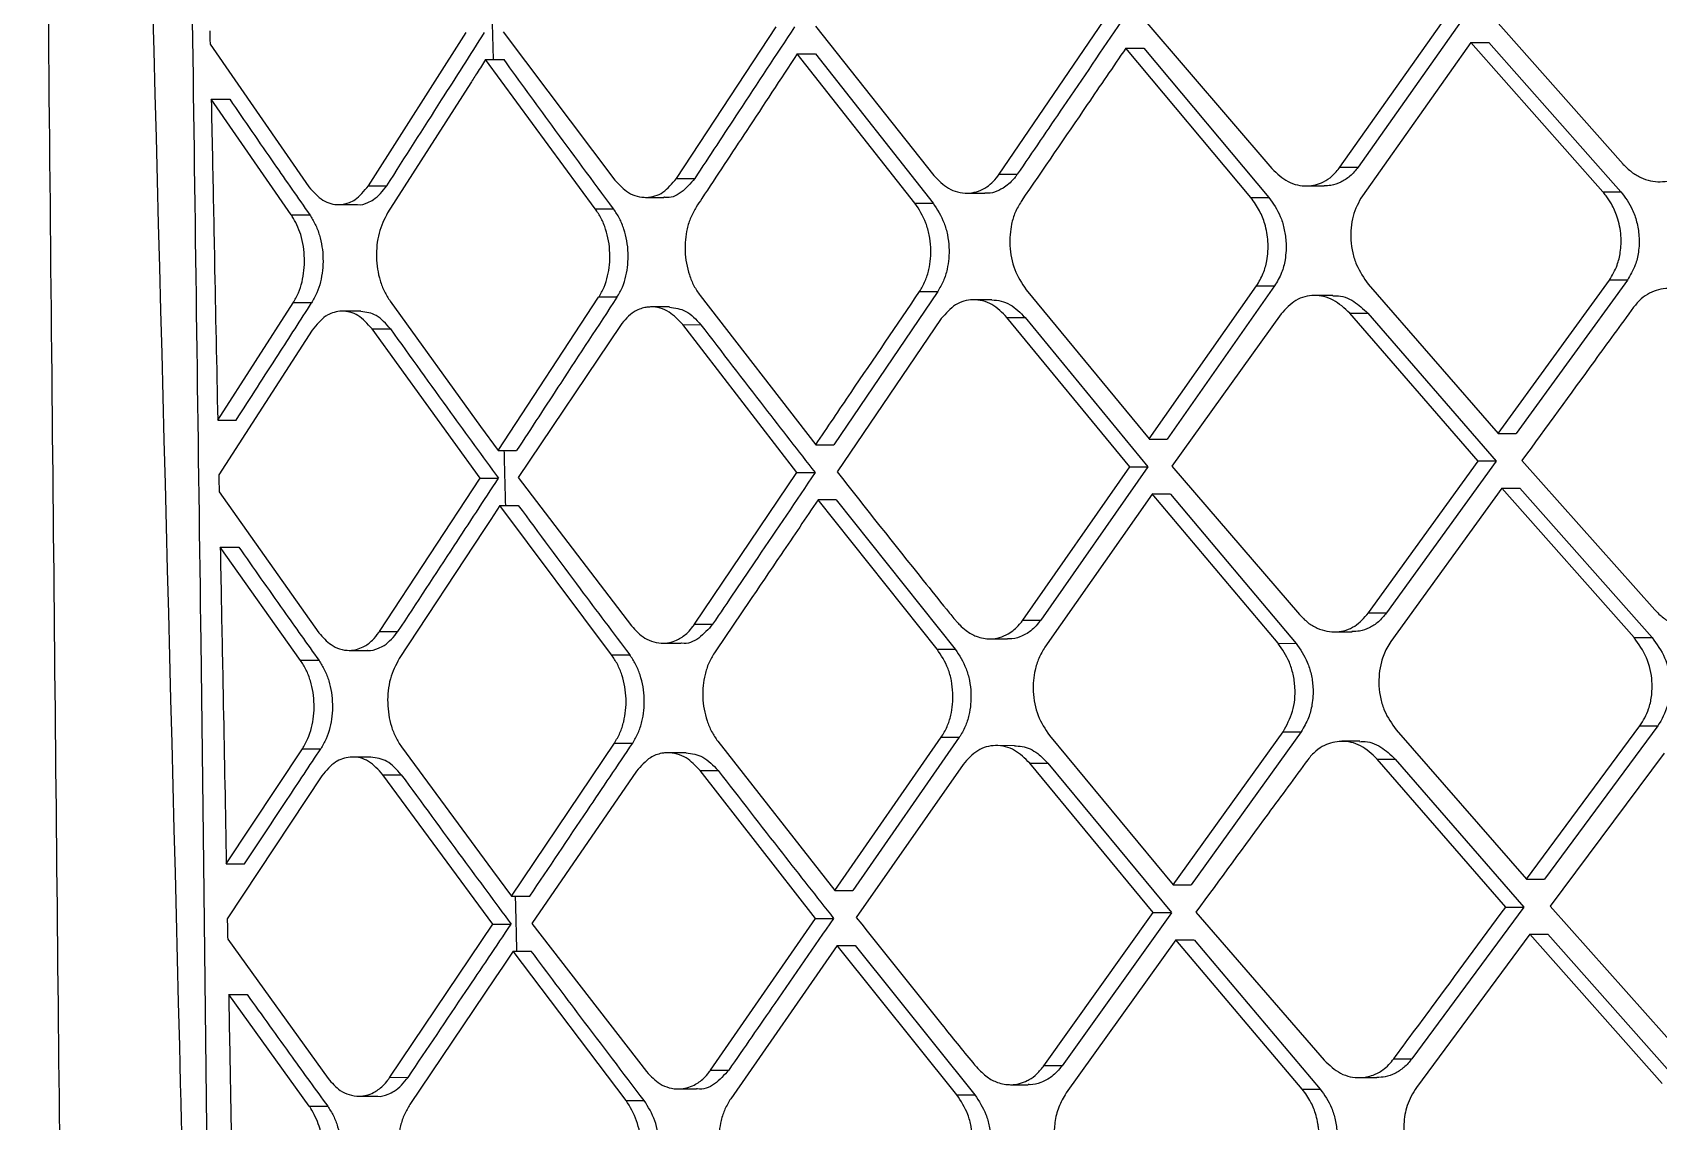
# Model space of a CAD drawing. Extents: x 939 to 1039, y 781 to 934.
# Drawn here: x 1025.597 to 1026.9, y 825.038 to 825.91 of the extents above; entities that cross this region are included whole.
import ezdxf

# ---------------------------------------------------------------- set-up
doc = ezdxf.new("R2010")
doc.units = 0
doc.header["$MEASUREMENT"] = 0
doc.layers.add('1', color=4, linetype='Continuous')

# ---------------------------------------------------------------- blocks, each defined once
blk = doc.blocks.new('Envoy')
at = {"layer": '1', "color": 3, "linetype": 'Continuous', "lineweight": 25}
for p, q in [((87.718, 26.6221), (87.8016, 26.7448)), ((87.8348, 26.7453), (87.9365, 26.6266)), ((87.9911, 26.6278), (88.0769, 26.7493)), ((88.0913, 26.7493), (88.0056, 26.6278)), ((88.1117, 26.7499), (88.2179, 26.6303)), ((87.2127, 26.6129), (87.291, 26.7356)), ((87.3208, 26.7362), (87.4101, 26.6174)), ((87.4596, 26.6187), (87.5395, 26.7402)), ((87.571, 26.7408), (87.6657, 26.6212)), ((87.0859, 26.7263), (87.1651, 26.612)), ((87.6506, 26.5989), (87.5563, 26.7185)), ((87.5563, 26.7185), (87.5709, 26.7185)), ((87.5709, 26.7185), (87.6651, 26.5989)), ((87.9198, 26.6034), (87.8195, 26.723)), ((87.8195, 26.723), (87.834, 26.723)), ((87.834, 26.723), (87.9342, 26.6034)), ((88.0959, 26.7276), (88.009, 26.6049)), ((88.2017, 26.608), (88.0959, 26.7276)), ((88.0959, 26.7276), (88.1103, 26.7276)), ((88.1104, 26.7276), (88.2161, 26.608)), ((87.3945, 26.5943), (87.3066, 26.7139)), ((87.3066, 26.7139), (87.3214, 26.7139)), ((87.2947, 26.6952), (87.2281, 26.5912)), ((87.1509, 26.5897), (87.0868, 26.6821)), ((87.0868, 26.6821), (87.1017, 26.6821)), ((87.9911, 26.6278), (88.0056, 26.6278)), ((87.2127, 26.6129), (87.2275, 26.6129)), ((87.4596, 26.6187), (87.4742, 26.6187)), ((87.718, 26.6221), (87.7326, 26.6221)), ((87.964, 26.6127), (87.9784, 26.6127)), ((87.4347, 26.6036), (87.4494, 26.6036)), ((87.6921, 26.607), (87.7066, 26.607)), ((87.9198, 26.6034), (87.9342, 26.6034)), ((88.2017, 26.608), (88.2161, 26.608)), ((87.1509, 26.5897), (87.1657, 26.5897)), ((87.1888, 26.5978), (87.2036, 26.5978)), ((87.3945, 26.5943), (87.4092, 26.5943)), ((87.6506, 26.5989), (87.6651, 26.5989)), ((88.0137, 26.5342), (88.1178, 26.4146)), ((88.1178, 26.4146), (88.2069, 26.5373)), ((88.2213, 26.5373), (88.1323, 26.4146)), ((88.2213, 26.5373), (88.2069, 26.5373)), ((87.3168, 26.4009), (87.3972, 26.5236)), ((87.4118, 26.5236), (87.3972, 26.5236)), ((87.4784, 26.5251), (87.5711, 26.4055)), ((87.6688, 26.5282), (87.5857, 26.4055)), ((87.6543, 26.5282), (87.6688, 26.5282)), ((87.7122, 26.5215), (87.6977, 26.5216)), ((87.7396, 26.5296), (87.8382, 26.4101)), ((87.8382, 26.4101), (87.9243, 26.5327)), ((87.9387, 26.5327), (87.8527, 26.41)), ((87.9243, 26.5327), (87.9387, 26.5327)), ((87.9854, 26.5249), (87.9708, 26.525)), ((87.092, 26.4253), (87.1524, 26.519)), ((87.1672, 26.519), (87.1524, 26.519)), ((87.2066, 26.5124), (87.1918, 26.5124)), ((87.2301, 26.5205), (87.3026, 26.4202)), ((87.4539, 26.5158), (87.4393, 26.5158)), ((87.9439, 26.5102), (87.8564, 26.3883)), ((88.1017, 26.3923), (87.9989, 26.5108)), ((87.9989, 26.5108), (88.0133, 26.5108)), ((88.0133, 26.5108), (88.1161, 26.3923)), ((87.1677, 26.4973), (87.0929, 26.3815)), ((87.3022, 26.3786), (87.2157, 26.4982)), ((87.2157, 26.4982), (87.2304, 26.4982)), ((87.4146, 26.5011), (87.3328, 26.3792)), ((87.556, 26.3832), (87.4645, 26.5017)), ((87.4645, 26.5017), (87.4791, 26.5016)), ((87.6717, 26.5065), (87.5882, 26.3838)), ((87.8226, 26.3878), (87.7243, 26.5074)), ((87.7243, 26.5074), (87.7388, 26.5073)), ((87.7388, 26.5073), (87.8371, 26.3878)), ((87.092, 26.4253), (87.1068, 26.4253)), ((87.3026, 26.4202), (87.3168, 26.4009)), ((87.5711, 26.4055), (87.5857, 26.4055)), ((87.8382, 26.41), (87.8527, 26.41)), ((88.1178, 26.4146), (88.1323, 26.4146)), ((87.3168, 26.4009), (87.3315, 26.4009)), ((88.0139, 26.2708), (88.1017, 26.3923)), ((88.1161, 26.3923), (88.0284, 26.2708)), ((88.1161, 26.3923), (88.1017, 26.3923)), ((88.1369, 26.3929), (88.2432, 26.2733)), ((87.2217, 26.2559), (87.3022, 26.3786)), ((87.3022, 26.3786), (87.3169, 26.3786)), ((87.3328, 26.3792), (87.4234, 26.2605)), ((87.4739, 26.2617), (87.556, 26.3832)), ((87.556, 26.3832), (87.5706, 26.3832)), ((87.737, 26.2651), (87.8226, 26.3878)), ((87.8371, 26.3877), (87.7514, 26.2651)), ((87.8226, 26.3878), (87.8371, 26.3877)), ((87.8564, 26.3883), (87.9586, 26.2696)), ((87.0931, 26.3678), (87.1731, 26.255)), ((87.8407, 26.366), (87.7547, 26.2434)), ((87.9415, 26.2465), (87.8407, 26.3661)), ((87.8552, 26.366), (87.9559, 26.2464)), ((88.1208, 26.3706), (88.0318, 26.2479)), ((88.2267, 26.251), (88.1208, 26.3706)), ((88.1208, 26.3706), (88.1352, 26.3706)), ((88.1352, 26.3706), (88.2412, 26.251)), ((87.4075, 26.2373), (87.3181, 26.3569)), ((87.3181, 26.3569), (87.3328, 26.3569)), ((87.6683, 26.2419), (87.5731, 26.3615)), ((87.5876, 26.3615), (87.5731, 26.3615)), ((87.5876, 26.3615), (87.6828, 26.2419)), ((87.3049, 26.3368), (87.2374, 26.2342)), ((87.1584, 26.2327), (87.094, 26.3236)), ((87.094, 26.3236), (87.1088, 26.3236)), ((87.4739, 26.2617), (87.4885, 26.2617)), ((87.737, 26.2651), (87.7514, 26.2651)), ((88.0139, 26.2708), (88.0284, 26.2708)), ((87.0809, 26.07), (87.0787, 26.2479)), ((87.2217, 26.2559), (87.2364, 26.2559)), ((87.7105, 26.25), (87.7248, 26.25)), ((87.9865, 26.2557), (88.0008, 26.2557)), ((88.2267, 26.251), (88.2412, 26.251)), ((87.1972, 26.2408), (87.2119, 26.2408)), ((87.4075, 26.2373), (87.4221, 26.2373)), ((87.4485, 26.2466), (87.4631, 26.2466)), ((87.6683, 26.2419), (87.6828, 26.2419)), ((87.9415, 26.2465), (87.9559, 26.2464)), ((87.1732, 26.2327), (87.1584, 26.2327)), ((87.5864, 26.0485), (87.6716, 26.1712)), ((87.6861, 26.1712), (87.6009, 26.0485)), ((87.6716, 26.1712), (87.6861, 26.1712)), ((87.7583, 26.1727), (87.8575, 26.0531)), ((87.8575, 26.0531), (87.9455, 26.1757)), ((87.9599, 26.1757), (87.8719, 26.053)), ((87.9455, 26.1757), (87.9599, 26.1757)), ((88.0361, 26.1772), (88.1404, 26.0576)), ((88.1404, 26.0576), (88.2314, 26.1803)), ((88.2458, 26.1803), (88.1549, 26.0576)), ((88.2314, 26.1803), (88.2458, 26.1803)), ((87.0989, 26.0698), (87.1598, 26.162)), ((87.1598, 26.162), (87.1746, 26.162)), ((87.2392, 26.1635), (87.3121, 26.0645)), ((87.3274, 26.0439), (87.4099, 26.1666)), ((87.4099, 26.1666), (87.4245, 26.1666)), ((87.4673, 26.1588), (87.4527, 26.1589)), ((87.4926, 26.1681), (87.5864, 26.0485)), ((87.7303, 26.1645), (87.7157, 26.1646)), ((88.0071, 26.168), (87.9926, 26.168)), ((88.2508, 26.1586), (88.1596, 26.0359)), ((87.2148, 26.1554), (87.2001, 26.1554)), ((87.4275, 26.1441), (87.3436, 26.0222)), ((87.5709, 26.0262), (87.4784, 26.1447)), ((87.4784, 26.1447), (87.4929, 26.1446)), ((87.6891, 26.1495), (87.6036, 26.0268)), ((87.8415, 26.0308), (87.7426, 26.1504)), ((87.7426, 26.1504), (87.7571, 26.1504)), ((87.7571, 26.1504), (87.856, 26.0308)), ((88.1239, 26.0353), (88.0209, 26.1538)), ((88.0209, 26.1538), (88.0353, 26.1538)), ((88.0353, 26.1538), (88.1384, 26.0353)), ((87.1755, 26.1403), (87.0997, 26.0259)), ((87.3124, 26.0217), (87.2244, 26.1412)), ((87.2244, 26.1412), (87.2391, 26.1412)), ((87.1123, 23.1612), (87.0809, 26.07)), ((87.0989, 26.0698), (87.1136, 26.0698)), ((87.3121, 26.0645), (87.3274, 26.0439)), ((87.8575, 26.0531), (87.8719, 26.053)), ((88.1404, 26.0576), (88.1549, 26.0576)), ((87.3274, 26.0439), (87.342, 26.0439)), ((87.5864, 26.0485), (87.6009, 26.0485)), ((87.4869, 25.9047), (87.5709, 26.0262)), ((87.5709, 26.0262), (87.5854, 26.0262)), ((87.7539, 25.9081), (87.8415, 26.0308)), ((87.856, 26.0307), (87.7684, 25.9081)), ((87.8415, 26.0308), (87.856, 26.0308)), ((87.8757, 26.0313), (87.9783, 25.9126)), ((88.1384, 26.0353), (88.0487, 25.9138)), ((88.1239, 26.0353), (88.1384, 26.0353)), ((88.1596, 26.0359), (88.266, 25.9163)), ((87.23, 25.899), (87.3124, 26.0217)), ((87.3124, 26.0217), (87.3271, 26.0216)), ((87.3436, 26.0222), (87.4355, 25.9035)), ((88.1431, 26.0136), (88.0523, 25.8909)), ((88.2491, 25.894), (88.1431, 26.0136)), ((88.1431, 26.0136), (88.1575, 26.0136)), ((88.1575, 26.0136), (88.2635, 25.894)), ((87.1, 26.0095), (87.1804, 25.8981)), ((87.5882, 26.0045), (87.503, 25.8818)), ((87.6842, 25.8849), (87.5882, 26.0045)), ((87.5882, 26.0045), (87.6026, 26.0045)), ((87.6027, 26.0045), (87.6986, 25.8849)), ((87.8597, 26.0091), (87.7718, 25.8864)), ((87.9609, 25.8895), (87.8597, 26.0091)), ((87.8597, 26.0091), (87.8741, 26.009)), ((87.8742, 26.009), (87.9753, 25.8894)), ((87.4192, 25.8804), (87.3286, 25.9999)), ((87.3286, 25.9999), (87.3432, 25.9999)), ((87.3142, 25.9785), (87.246, 25.8772)), ((87.1654, 25.8758), (87.1008, 25.9653)), ((87.1008, 25.9653), (87.1155, 25.9653)), ((88.0343, 25.9138), (88.0487, 25.9138)), ((87.23, 25.899), (87.2446, 25.8989)), ((87.4869, 25.9047), (87.5014, 25.9047)), ((87.7684, 25.9081), (87.7539, 25.9081)), ((88.0064, 25.8987), (88.0207, 25.8987)), ((87.205, 25.8839), (87.2196, 25.8838)), ((87.461, 25.8896), (87.4755, 25.8896)), ((87.6842, 25.8849), (87.6986, 25.8849)), ((87.727, 25.893), (87.7413, 25.893)), ((87.9609, 25.8895), (87.9753, 25.8894)), ((87.1654, 25.8758), (87.1801, 25.8758)), ((87.4192, 25.8804), (87.4337, 25.8803))]:
    blk.add_line(p, q, dxfattribs=at)
at = {"layer": '1', "color": 3, "linetype": 'Continuous', "lineweight": 25, "flags": 128}
for points in [[(87.3181, 26.3569), (87.3107, 26.3456), (87.3049, 26.3368)], [(87.3286, 25.9999), (87.3206, 25.988), (87.3142, 25.9785)]]:
    blk.add_lwpolyline(points, dxfattribs=at)
at = {"layer": '1', "color": 3, "linetype": 'Continuous', "lineweight": 25}
for points, knots in [([(86.9436, 28.1555), (86.9452, 27.9648), (86.9484, 27.577), (86.9537, 27.0067), (86.959, 26.4593), (86.9641, 25.9554), (86.9689, 25.4952), (86.9729, 25.104), (86.9762, 24.7763), (86.9789, 24.5064), (86.9813, 24.2635), (86.9835, 24.0462), (86.9854, 23.8403), (86.9876, 23.6048), (86.9903, 23.3174), (86.9935, 22.9689), (86.9969, 22.5766), (87.0006, 22.1406), (87.0046, 21.6609), (87.0087, 21.1486), (87.013, 20.6054), (87.0177, 20.0328), (87.0229, 19.4212), (87.0285, 18.7914), (87.0328, 18.3654), (87.0349, 18.1563)], [0, 0, 0, 0, 0.057225, 0.11634, 0.171084, 0.22147, 0.267493, 0.309153, 0.338829, 0.365815, 0.390113, 0.411723, 0.431001, 0.451886, 0.48237, 0.517227, 0.556456, 0.600057, 0.648032, 0.700384, 0.753758, 0.811032, 0.872194, 0.937259, 1, 1, 1, 1]), ([(87.1102, 23.1603), (87.1028, 23.7596), (87.0913, 24.6811), (87.0521, 26.3413), (87.0227, 27.402), (87.0023, 28.1408)], [0, 0, 0, 0, 0.360925, 0.55487, 1, 1, 1, 1]), ([(87.0787, 26.2479), (87.0744, 26.5595), (87.068, 27.0272), (87.0608, 27.5758), (87.0553, 27.8494), (87.0552, 28.0098), (87.0719, 28.0815), (87.0803, 28.1172)], [0, 0, 0, 0, 0.498044, 0.747571, 0.874859, 0.937491, 1, 1, 1, 1]), ([(87.3129, 26.7139), (87.3127, 26.7225), (87.3123, 26.7371), (87.3118, 26.7518), (87.3117, 26.7579)], [0, 0, 0, 0, 0.5859768, 1, 1, 1, 1]), ([(87.8161, 26.7447), (87.8005, 26.7218), (87.7726, 26.6809), (87.7448, 26.64), (87.7326, 26.6221)], [0, 0, 0, 0, 0.559998, 1, 1, 1, 1]), ([(87.0856, 26.7369), (87.0857, 26.735), (87.0858, 26.7314), (87.0858, 26.7279), (87.0859, 26.7263)], [0, 0, 0, 0, 0.56005, 1, 1, 1, 1]), ([(87.2275, 26.6129), (87.2421, 26.6358), (87.2683, 26.6767), (87.2943, 26.7176), (87.3058, 26.7356)], [0, 0, 0, 0, 0.559999, 1, 1, 1, 1]), ([(87.5541, 26.7402), (87.5392, 26.7175), (87.5125, 26.677), (87.4859, 26.6365), (87.4742, 26.6187)], [0, 0, 0, 0, 0.560002, 1, 1, 1, 1]), ([(87.5563, 26.7185), (87.5428, 26.698), (87.5173, 26.6594), (87.4903, 26.6185), (87.4768, 26.5981), (87.4753, 26.5958)], [0, 0, 0, 0, 0.500002, 0.944318, 1, 1, 1, 1]), ([(87.8195, 26.723), (87.8092, 26.708), (87.7813, 26.6671), (87.7533, 26.6262), (87.7357, 26.6004)], [0, 0, 0, 0, 0.367993, 1, 1, 1, 1]), ([(87.3066, 26.7139), (87.3044, 26.7104), (87.3004, 26.7042), (87.2964, 26.6979), (87.2947, 26.6952)], [0, 0, 0, 0, 0.560016, 1, 1, 1, 1]), ([(87.4092, 26.5943), (87.3926, 26.6166), (87.363, 26.6566), (87.3341, 26.6964), (87.3214, 26.7139)], [0, 0, 0, 0, 0.559998, 1, 1, 1, 1]), ([(87.0868, 26.6821), (87.0871, 26.6674), (87.088, 26.6246), (87.0897, 26.539), (87.0911, 26.4681), (87.092, 26.4253)], [0, 0, 0, 0, 0.1720727, 0.4999991, 1, 1, 1, 1]), ([(87.1017, 26.6821), (87.1135, 26.6649), (87.1347, 26.6341), (87.1562, 26.6033), (87.1657, 26.5897)], [0, 0, 0, 0, 0.559997, 1, 1, 1, 1]), ([(87.9365, 26.6266), (87.9406, 26.6226), (87.947, 26.6167), (87.957, 26.6132), (87.9668, 26.6122), (87.9764, 26.6147), (87.9852, 26.6205), (87.9891, 26.6253), (87.9911, 26.6278)], [0, 0, 0, 0, 0.24442, 0.371005, 0.500201, 0.723203, 0.854972, 1, 1, 1, 1]), ([(88.0056, 26.6278), (88.0035, 26.6252), (87.9994, 26.6202), (87.9919, 26.6155), (87.9848, 26.6129), (87.9802, 26.6129), (87.9784, 26.6129)], [0, 0, 0, 0, 0.286518, 0.560749, 0.822736, 1, 1, 1, 1]), ([(88.2178, 26.6303), (88.2201, 26.6281), (88.2244, 26.6237), (88.2344, 26.6178), (88.2477, 26.6148), (88.2605, 26.6182), (88.2696, 26.6243), (88.2734, 26.6289), (88.2753, 26.6312)], [0, 0, 0, 0, 0.129031, 0.255559, 0.50012, 0.74186, 0.868991, 1, 1, 1, 1]), ([(87.1651, 26.612), (87.1687, 26.608), (87.1759, 26.5999), (87.1878, 26.597), (87.1965, 26.5988), (87.2047, 26.603), (87.2093, 26.6087), (87.2127, 26.6129)], [0, 0, 0, 0, 0.248733, 0.498768, 0.661167, 0.750187, 1, 1, 1, 1]), ([(87.2036, 26.5979), (87.2038, 26.5979), (87.2067, 26.597), (87.2112, 26.599), (87.2195, 26.6028), (87.2241, 26.6086), (87.2275, 26.6129)], [0, 0, 0, 0, 0.017646, 0.332427, 0.509141, 1, 1, 1, 1]), ([(87.4101, 26.6174), (87.4136, 26.6137), (87.4191, 26.6078), (87.4281, 26.6041), (87.4375, 26.603), (87.4493, 26.6063), (87.4561, 26.6146), (87.4596, 26.6187)], [0, 0, 0, 0, 0.233515, 0.363295, 0.50149, 0.750877, 1, 1, 1, 1]), ([(87.4742, 26.6187), (87.4708, 26.6147), (87.4639, 26.6067), (87.4544, 26.6025), (87.4497, 26.6037), (87.4494, 26.6038)], [0, 0, 0, 0, 0.486685, 0.973538, 1, 1, 1, 1]), ([(87.6657, 26.6212), (87.6694, 26.6173), (87.6753, 26.6113), (87.6849, 26.6076), (87.6949, 26.6063), (87.7065, 26.6097), (87.7145, 26.617), (87.7177, 26.6216), (87.718, 26.6221)], [0, 0, 0, 0, 0.235283, 0.364422, 0.500958, 0.750117, 0.972929, 1, 1, 1, 1]), ([(87.7326, 26.622), (87.7325, 26.622), (87.7324, 26.6219), (87.7322, 26.6215), (87.7313, 26.6203), (87.728, 26.6161), (87.7203, 26.6097), (87.7118, 26.6064), (87.7068, 26.607), (87.7066, 26.607)], [0, 0, 0, 0, 0.00453, 0.012584, 0.039146, 0.134092, 0.490368, 0.979034, 1, 1, 1, 1]), ([(87.7357, 26.6004), (87.734, 26.5975), (87.7307, 26.592), (87.7271, 26.5801), (87.7259, 26.5643), (87.7295, 26.545), (87.7363, 26.5348), (87.7396, 26.5296)], [0, 0, 0, 0, 0.144747, 0.276528, 0.500301, 0.751344, 1, 1, 1, 1]), ([(87.9243, 26.5327), (87.9262, 26.536), (87.9298, 26.542), (87.9331, 26.5541), (87.934, 26.5678), (87.9315, 26.5816), (87.9267, 26.5937), (87.9222, 26.6), (87.9198, 26.6034)], [0, 0, 0, 0, 0.162406, 0.300043, 0.500169, 0.683108, 0.828228, 1, 1, 1, 1]), ([(87.9342, 26.6034), (87.9376, 26.5987), (87.9427, 26.5913), (87.9465, 26.5788), (87.9483, 26.567), (87.9477, 26.5547), (87.9445, 26.5423), (87.9407, 26.5361), (87.9387, 26.5327)], [0, 0, 0, 0, 0.234138, 0.361314, 0.49497, 0.689987, 0.83049, 1, 1, 1, 1]), ([(88.009, 26.6049), (88.0061, 26.5997), (88.0004, 26.5893), (87.9992, 26.5724), (88.0011, 26.5592), (88.0049, 26.5466), (88.0102, 26.5391), (88.0137, 26.5342)], [0, 0, 0, 0, 0.249774, 0.499104, 0.631741, 0.7596, 1, 1, 1, 1]), ([(88.2069, 26.5373), (88.2092, 26.5411), (88.2132, 26.5479), (88.2161, 26.5603), (88.2167, 26.5735), (88.214, 26.5869), (88.2093, 26.5975), (88.205, 26.604), (88.2026, 26.6069), (88.2017, 26.608)], [0, 0, 0, 0, 0.190544, 0.330555, 0.500109, 0.694302, 0.842435, 0.944355, 1, 1, 1, 1]), ([(88.2162, 26.608), (88.2195, 26.6035), (88.2248, 26.5964), (88.2291, 26.5838), (88.2311, 26.5721), (88.2306, 26.5602), (88.2277, 26.5479), (88.2237, 26.5412), (88.2213, 26.5373)], [0, 0, 0, 0, 0.220384, 0.353899, 0.501993, 0.669237, 0.808112, 1, 1, 1, 1]), ([(87.1524, 26.519), (87.1539, 26.5216), (87.1568, 26.5267), (87.1606, 26.5385), (87.162, 26.5515), (87.1608, 26.5644), (87.1583, 26.5763), (87.1538, 26.5848), (87.1512, 26.5893), (87.1509, 26.5897)], [0, 0, 0, 0, 0.132774, 0.260499, 0.500525, 0.625279, 0.750588, 0.973716, 1, 1, 1, 1]), ([(87.1657, 26.5897), (87.1673, 26.5872), (87.1703, 26.5823), (87.1747, 26.5707), (87.1772, 26.5546), (87.1754, 26.5385), (87.1716, 26.5267), (87.1687, 26.5216), (87.1672, 26.519)], [0, 0, 0, 0, 0.12927, 0.25565, 0.499587, 0.73949, 0.867195, 1, 1, 1, 1]), ([(87.2281, 26.5912), (87.2255, 26.586), (87.2215, 26.5783), (87.2194, 26.5655), (87.2188, 26.5526), (87.2209, 26.5396), (87.2253, 26.5279), (87.2285, 26.523), (87.2301, 26.5205)], [0, 0, 0, 0, 0.250466, 0.377027, 0.500729, 0.743327, 0.869941, 1, 1, 1, 1]), ([(87.3972, 26.5236), (87.3987, 26.5262), (87.4017, 26.5314), (87.4054, 26.5431), (87.4067, 26.556), (87.4053, 26.5688), (87.403, 26.5782), (87.3994, 26.587), (87.3962, 26.5919), (87.3945, 26.5943)], [0, 0, 0, 0, 0.134037, 0.261952, 0.498824, 0.623079, 0.747984, 0.873563, 1, 1, 1, 1]), ([(87.4118, 26.5236), (87.4134, 26.5262), (87.4164, 26.5314), (87.4201, 26.5432), (87.4213, 26.556), (87.42, 26.5688), (87.4176, 26.5782), (87.4141, 26.587), (87.4108, 26.5919), (87.4092, 26.5943)], [0, 0, 0, 0, 0.134606, 0.262744, 0.49903, 0.623283, 0.748059, 0.873559, 1, 1, 1, 1]), ([(87.4753, 26.5958), (87.4738, 26.5931), (87.4708, 26.5879), (87.4671, 26.5761), (87.4656, 26.5601), (87.4685, 26.5442), (87.4733, 26.5325), (87.4767, 26.5276), (87.4784, 26.5251)], [0, 0, 0, 0, 0.136456, 0.26526, 0.499306, 0.745488, 0.871775, 1, 1, 1, 1]), ([(87.6543, 26.5282), (87.6559, 26.5309), (87.659, 26.5362), (87.6627, 26.5481), (87.6638, 26.5609), (87.6622, 26.5735), (87.6588, 26.5862), (87.6539, 26.5939), (87.6506, 26.5989)], [0, 0, 0, 0, 0.139281, 0.269146, 0.499873, 0.627587, 0.753836, 1, 1, 1, 1]), ([(87.6651, 26.5989), (87.6684, 26.5939), (87.6734, 26.5862), (87.6768, 26.5736), (87.6784, 26.561), (87.6773, 26.5482), (87.6736, 26.5363), (87.6704, 26.5309), (87.6688, 26.5282)], [0, 0, 0, 0, 0.245388, 0.371249, 0.499012, 0.728238, 0.858906, 1, 1, 1, 1]), ([(87.4118, 26.5236), (87.3968, 26.5007), (87.37, 26.4598), (87.3433, 26.4189), (87.3315, 26.4009)], [0, 0, 0, 0, 0.560001, 1, 1, 1, 1]), ([(87.5711, 26.4055), (87.5805, 26.4194), (87.6082, 26.4603), (87.636, 26.5012), (87.6543, 26.5282)], [0, 0, 0, 0, 0.340245, 1, 1, 1, 1]), ([(87.7243, 26.5074), (87.7205, 26.5113), (87.7145, 26.5173), (87.7048, 26.521), (87.6948, 26.5222), (87.6824, 26.5189), (87.6753, 26.5106), (87.6717, 26.5065)], [0, 0, 0, 0, 0.237843, 0.366405, 0.501154, 0.750396, 1, 1, 1, 1]), ([(87.7122, 26.5215), (87.7146, 26.5213), (87.7196, 26.5209), (87.7291, 26.5172), (87.735, 26.5112), (87.7388, 26.5073)], [0, 0, 0, 0, 0.257025, 0.51764, 1, 1, 1, 1]), ([(87.9989, 26.5108), (87.9946, 26.5148), (87.9861, 26.5228), (87.9704, 26.5261), (87.9552, 26.5225), (87.9477, 26.5143), (87.9439, 26.5102)], [0, 0, 0, 0, 0.247058, 0.5003, 0.750032, 1, 1, 1, 1]), ([(87.9854, 26.5247), (87.9862, 26.5248), (87.9919, 26.5251), (88.0022, 26.5215), (88.0097, 26.5142), (88.0133, 26.5108)], [0, 0, 0, 0, 0.08761, 0.568465, 1, 1, 1, 1]), ([(88.2839, 26.5165), (88.2817, 26.5187), (88.2773, 26.5231), (88.2672, 26.5289), (88.2539, 26.5319), (88.2411, 26.5285), (88.232, 26.5225), (88.2282, 26.5179), (88.2263, 26.5156)], [0, 0, 0, 0, 0.12998, 0.256796, 0.500114, 0.740024, 0.867614, 1, 1, 1, 1]), ([(87.1068, 26.4253), (87.1181, 26.4428), (87.1383, 26.474), (87.1584, 26.5053), (87.1672, 26.519)], [0, 0, 0, 0, 0.560002, 1, 1, 1, 1]), ([(87.2157, 26.4982), (87.212, 26.5023), (87.2048, 26.5104), (87.1917, 26.5135), (87.1829, 26.5111), (87.1749, 26.5062), (87.1711, 26.5015), (87.1677, 26.4973)], [0, 0, 0, 0, 0.248822, 0.498989, 0.72401, 0.749976, 1, 1, 1, 1]), ([(87.2304, 26.4982), (87.2268, 26.5024), (87.2196, 26.5105), (87.2109, 26.5117), (87.2066, 26.5122)], [0, 0, 0, 0, 0.50927, 1, 1, 1, 1]), ([(87.4645, 26.5017), (87.461, 26.5054), (87.4555, 26.5113), (87.4464, 26.5152), (87.4408, 26.516), (87.4367, 26.5157), (87.4322, 26.5151), (87.4238, 26.512), (87.418, 26.5052), (87.4146, 26.5011)], [0, 0, 0, 0, 0.229186, 0.359802, 0.500909, 0.531229, 0.583091, 0.75103, 1, 1, 1, 1]), ([(87.4539, 26.5157), (87.4584, 26.5151), (87.4676, 26.5139), (87.4752, 26.5058), (87.4791, 26.5016)], [0, 0, 0, 0, 0.491176, 1, 1, 1, 1]), ([(88.2263, 26.5156), (88.2158, 26.5012), (88.186, 26.4603), (88.1563, 26.4194), (88.1369, 26.3929)], [0, 0, 0, 0, 0.350447, 1, 1, 1, 1]), ([(87.2304, 26.4982), (87.2464, 26.4759), (87.275, 26.4361), (87.3041, 26.3962), (87.3169, 26.3786)], [0, 0, 0, 0, 0.559997, 1, 1, 1, 1]), ([(87.4791, 26.5016), (87.496, 26.4795), (87.5262, 26.4401), (87.557, 26.4006), (87.5706, 26.3832)], [0, 0, 0, 0, 0.560002, 1, 1, 1, 1]), ([(87.3227, 26.3569), (87.3225, 26.3656), (87.3221, 26.3803), (87.3217, 26.3949), (87.3216, 26.4009)], [0, 0, 0, 0, 0.591814, 1, 1, 1, 1]), ([(87.0929, 26.3815), (87.0929, 26.379), (87.093, 26.3744), (87.0931, 26.3698), (87.0931, 26.3678)], [0, 0, 0, 0, 0.560003, 1, 1, 1, 1]), ([(87.2364, 26.2559), (87.2515, 26.2788), (87.2783, 26.3197), (87.3051, 26.3606), (87.3169, 26.3786)], [0, 0, 0, 0, 0.559997, 1, 1, 1, 1]), ([(87.5706, 26.3832), (87.5553, 26.3605), (87.5279, 26.32), (87.5005, 26.2795), (87.4885, 26.2617)], [0, 0, 0, 0, 0.560001, 1, 1, 1, 1]), ([(87.5882, 26.3838), (87.6111, 26.3548), (87.64, 26.3181), (87.6719, 26.2786), (87.6806, 26.2677), (87.6834, 26.2646), (87.6837, 26.2642)], [0, 0, 0, 0, 0.727018, 0.920236, 0.990676, 1, 1, 1, 1]), ([(87.8552, 26.366), (87.8525, 26.366), (87.8477, 26.366), (87.8428, 26.366), (87.8407, 26.3661)], [0, 0, 0, 0, 0.560045, 1, 1, 1, 1]), ([(87.3328, 26.3569), (87.3493, 26.3346), (87.3787, 26.2948), (87.4088, 26.2549), (87.4221, 26.2373)], [0, 0, 0, 0, 0.560006, 1, 1, 1, 1]), ([(87.5731, 26.3615), (87.5632, 26.3469), (87.5354, 26.306), (87.5077, 26.2651), (87.4899, 26.2388)], [0, 0, 0, 0, 0.357419, 1, 1, 1, 1]), ([(87.094, 26.3236), (87.0943, 26.309), (87.0951, 26.2667), (87.0968, 26.182), (87.0981, 26.1121), (87.0989, 26.0698)], [0, 0, 0, 0, 0.173333, 0.500001, 1, 1, 1, 1]), ([(87.1088, 26.3236), (87.1207, 26.3067), (87.142, 26.2764), (87.1636, 26.2461), (87.1732, 26.2327)], [0, 0, 0, 0, 0.5599959, 1, 1, 1, 1]), ([(88.2432, 26.2733), (88.2455, 26.271), (88.2499, 26.2666), (88.2599, 26.2608), (88.2719, 26.2581), (88.2839, 26.2605), (88.2938, 26.2655), (88.2986, 26.2711), (88.3012, 26.2742)], [0, 0, 0, 0, 0.13083, 0.257934, 0.499906, 0.678502, 0.821465, 1, 1, 1, 1]), ([(87.4234, 26.2605), (87.4269, 26.2568), (87.4323, 26.251), (87.4415, 26.2472), (87.4507, 26.246), (87.4602, 26.2486), (87.4679, 26.2541), (87.4717, 26.2586), (87.4734, 26.2609), (87.4738, 26.2615), (87.4739, 26.2617), (87.4739, 26.2617)], [0, 0, 0, 0, 0.225365, 0.356888, 0.500749, 0.715881, 0.870997, 0.965772, 0.990462, 0.999045, 1, 1, 1, 1]), ([(87.4885, 26.2617), (87.485, 26.2577), (87.478, 26.2498), (87.4682, 26.2455), (87.4634, 26.2467), (87.4632, 26.2468)], [0, 0, 0, 0, 0.486955, 0.974128, 1, 1, 1, 1]), ([(87.6837, 26.2642), (87.6847, 26.2632), (87.6872, 26.2603), (87.6923, 26.2558), (87.7005, 26.2512), (87.7122, 26.249), (87.7245, 26.2525), (87.7324, 26.2593), (87.7359, 26.2635), (87.7367, 26.2647), (87.7369, 26.265), (87.7369, 26.2651), (87.737, 26.2651), (87.737, 26.2651), (87.737, 26.2651), (87.737, 26.2651)], [0, 0, 0, 0, 0.05656, 0.158912, 0.307184, 0.501248, 0.74997, 0.936833, 0.983955, 0.995856, 0.998882, 0.999674, 0.999892, 0.99997, 1, 1, 1, 1]), ([(87.7514, 26.2651), (87.7489, 26.262), (87.7441, 26.2561), (87.7351, 26.2515), (87.7286, 26.2497), (87.7253, 26.2501), (87.7248, 26.2501)], [0, 0, 0, 0, 0.34775, 0.666334, 0.95574, 1, 1, 1, 1]), ([(87.9586, 26.2696), (87.9608, 26.2673), (87.9651, 26.2628), (87.9752, 26.257), (87.9884, 26.2545), (88.0034, 26.2589), (88.0105, 26.2669), (88.0139, 26.2708)], [0, 0, 0, 0, 0.13425, 0.265915, 0.520329, 0.764898, 1, 1, 1, 1]), ([(88.0284, 26.2708), (88.0263, 26.2683), (88.0222, 26.2634), (88.0147, 26.2586), (88.0075, 26.256), (88.0028, 26.2559), (88.0007, 26.2559)], [0, 0, 0, 0, 0.280064, 0.549723, 0.809061, 1, 1, 1, 1]), ([(87.1731, 26.255), (87.1762, 26.2514), (87.1812, 26.2457), (87.1899, 26.2416), (87.1987, 26.2402), (87.2079, 26.2426), (87.2157, 26.2482), (87.2196, 26.253), (87.2215, 26.2557), (87.2217, 26.2559)], [0, 0, 0, 0, 0.215828, 0.349195, 0.499288, 0.706906, 0.859719, 0.98558, 1, 1, 1, 1]), ([(87.2119, 26.241), (87.2121, 26.2409), (87.215, 26.2401), (87.2197, 26.242), (87.2282, 26.2458), (87.2329, 26.2517), (87.2364, 26.2559)], [0, 0, 0, 0, 0.017362, 0.329759, 0.509114, 1, 1, 1, 1]), ([(88.0318, 26.2479), (88.0307, 26.2462), (88.0275, 26.2413), (88.0231, 26.2297), (88.0216, 26.2154), (88.0235, 26.2021), (88.0273, 26.1895), (88.0326, 26.1821), (88.0361, 26.1772)], [0, 0, 0, 0, 0.090256, 0.250417, 0.499577, 0.633274, 0.761426, 1, 1, 1, 1]), ([(88.2314, 26.1803), (88.234, 26.1846), (88.2383, 26.1917), (88.241, 26.2043), (88.2415, 26.2182), (88.2378, 26.2356), (88.2304, 26.2459), (88.2267, 26.251)], [0, 0, 0, 0, 0.21198, 0.346754, 0.50046, 0.750286, 1, 1, 1, 1]), ([(88.2412, 26.251), (88.2449, 26.2459), (88.2524, 26.2356), (88.2564, 26.2158), (88.2547, 26.1959), (88.2488, 26.1855), (88.2458, 26.1803)], [0, 0, 0, 0, 0.250004, 0.500009, 0.75, 1, 1, 1, 1]), ([(87.4099, 26.1666), (87.4114, 26.1693), (87.4145, 26.1744), (87.4183, 26.1862), (87.42, 26.2023), (87.4172, 26.2184), (87.4124, 26.23), (87.4091, 26.2349), (87.4075, 26.2373)], [0, 0, 0, 0, 0.133926, 0.261919, 0.499439, 0.747823, 0.87354, 1, 1, 1, 1]), ([(87.4245, 26.1666), (87.426, 26.1693), (87.4291, 26.1744), (87.4329, 26.1862), (87.4346, 26.2023), (87.4318, 26.2184), (87.427, 26.23), (87.4237, 26.2349), (87.4221, 26.2373)], [0, 0, 0, 0, 0.134523, 0.262769, 0.499654, 0.74786, 0.87353, 1, 1, 1, 1]), ([(87.4899, 26.2388), (87.4883, 26.2361), (87.4852, 26.2309), (87.4814, 26.2191), (87.4798, 26.2031), (87.4826, 26.1872), (87.4875, 26.1755), (87.4909, 26.1706), (87.4926, 26.1681)], [0, 0, 0, 0, 0.13639, 0.265187, 0.499293, 0.745425, 0.871748, 1, 1, 1, 1]), ([(87.6716, 26.1712), (87.6733, 26.1739), (87.6765, 26.1793), (87.6803, 26.1911), (87.6815, 26.204), (87.68, 26.2166), (87.6766, 26.2293), (87.6716, 26.2369), (87.6683, 26.2419)], [0, 0, 0, 0, 0.13945, 0.269385, 0.499778, 0.627879, 0.754256, 1, 1, 1, 1]), ([(87.6828, 26.2419), (87.6861, 26.2369), (87.691, 26.2293), (87.6944, 26.2167), (87.696, 26.2041), (87.6948, 26.1912), (87.691, 26.1793), (87.6878, 26.174), (87.6861, 26.1712)], [0, 0, 0, 0, 0.244828, 0.370925, 0.498985, 0.728019, 0.858749, 1, 1, 1, 1]), ([(87.7547, 26.2434), (87.753, 26.2405), (87.7496, 26.235), (87.7459, 26.223), (87.7446, 26.2073), (87.7481, 26.188), (87.7549, 26.1778), (87.7583, 26.1727)], [0, 0, 0, 0, 0.145666, 0.277742, 0.500285, 0.751425, 1, 1, 1, 1]), ([(87.9455, 26.1757), (87.9484, 26.1809), (87.9542, 26.1913), (87.9557, 26.2083), (87.9538, 26.2216), (87.95, 26.2342), (87.9448, 26.2416), (87.9415, 26.2464)], [0, 0, 0, 0, 0.249532, 0.499114, 0.634229, 0.763048, 1, 1, 1, 1]), ([(87.9559, 26.2464), (87.9593, 26.2416), (87.9644, 26.2342), (87.9682, 26.2217), (87.9699, 26.2101), (87.9692, 26.1981), (87.966, 26.1858), (87.9621, 26.1793), (87.9599, 26.1757)], [0, 0, 0, 0, 0.235187, 0.363154, 0.497739, 0.679277, 0.822247, 1, 1, 1, 1]), ([(87.1598, 26.162), (87.1614, 26.1646), (87.1643, 26.1698), (87.1682, 26.1815), (87.1701, 26.1977), (87.1675, 26.2137), (87.1631, 26.2254), (87.16, 26.2303), (87.1584, 26.2327)], [0, 0, 0, 0, 0.132559, 0.26026, 0.500706, 0.744649, 0.87094, 1, 1, 1, 1]), ([(87.1732, 26.2327), (87.1747, 26.2302), (87.1779, 26.2253), (87.1822, 26.2137), (87.1848, 26.1977), (87.1829, 26.1815), (87.1791, 26.1697), (87.1761, 26.1646), (87.1746, 26.162)], [0, 0, 0, 0, 0.129123, 0.255471, 0.499509, 0.739805, 0.867468, 1, 1, 1, 1]), ([(87.2374, 26.2342), (87.2347, 26.229), (87.2306, 26.2213), (87.2284, 26.2085), (87.2278, 26.1956), (87.2299, 26.1826), (87.2344, 26.171), (87.2376, 26.166), (87.2392, 26.1635)], [0, 0, 0, 0, 0.250291, 0.376881, 0.500623, 0.743324, 0.869967, 1, 1, 1, 1]), ([(87.1136, 26.0698), (87.125, 26.087), (87.1453, 26.1177), (87.1656, 26.1485), (87.1746, 26.162)], [0, 0, 0, 0, 0.5600013, 1, 1, 1, 1]), ([(87.342, 26.0439), (87.3574, 26.0668), (87.3848, 26.1077), (87.4124, 26.1486), (87.4245, 26.1666)], [0, 0, 0, 0, 0.560002, 1, 1, 1, 1]), ([(87.4784, 26.1447), (87.4748, 26.1484), (87.4693, 26.1543), (87.46, 26.1582), (87.4543, 26.159), (87.4502, 26.1588), (87.4455, 26.1581), (87.437, 26.155), (87.4311, 26.1482), (87.4275, 26.1441)], [0, 0, 0, 0, 0.229465, 0.360044, 0.500898, 0.531782, 0.583818, 0.751008, 1, 1, 1, 1]), ([(87.4673, 26.1587), (87.4719, 26.1581), (87.4813, 26.1569), (87.489, 26.1488), (87.4929, 26.1446)], [0, 0, 0, 0, 0.491629, 1, 1, 1, 1]), ([(87.7426, 26.1504), (87.7387, 26.1543), (87.7327, 26.1603), (87.7229, 26.164), (87.7128, 26.1652), (87.7002, 26.1619), (87.6928, 26.1536), (87.6891, 26.1495)], [0, 0, 0, 0, 0.238554, 0.366976, 0.501194, 0.750413, 1, 1, 1, 1]), ([(87.7303, 26.1644), (87.7323, 26.1643), (87.7387, 26.1641), (87.7483, 26.1596), (87.7545, 26.1531), (87.7571, 26.1504)], [0, 0, 0, 0, 0.209349, 0.661228, 1, 1, 1, 1]), ([(88.0209, 26.1538), (88.0166, 26.1578), (88.008, 26.1658), (87.9926, 26.1691), (87.9803, 26.1661), (87.9713, 26.1604), (87.9673, 26.1557), (87.9653, 26.1532)], [0, 0, 0, 0, 0.248059, 0.49962, 0.726182, 0.857296, 1, 1, 1, 1]), ([(88.0071, 26.1677), (88.0078, 26.1678), (88.0135, 26.1682), (88.0239, 26.1646), (88.0316, 26.1573), (88.0353, 26.1538)], [0, 0, 0, 0, 0.073756, 0.557994, 1, 1, 1, 1]), ([(87.2244, 26.1412), (87.2207, 26.1453), (87.2133, 26.1534), (87.2, 26.1565), (87.191, 26.1541), (87.1827, 26.1492), (87.1789, 26.1446), (87.1755, 26.1403)], [0, 0, 0, 0, 0.249007, 0.499077, 0.723722, 0.749944, 1, 1, 1, 1]), ([(87.2391, 26.1412), (87.2354, 26.1454), (87.2281, 26.1535), (87.2192, 26.1547), (87.2147, 26.1553)], [0, 0, 0, 0, 0.509066, 1, 1, 1, 1]), ([(87.4929, 26.1446), (87.51, 26.1226), (87.5406, 26.0831), (87.5717, 26.0436), (87.5854, 26.0262)], [0, 0, 0, 0, 0.559999, 1, 1, 1, 1]), ([(87.9653, 26.1532), (87.9547, 26.1388), (87.9248, 26.0982), (87.895, 26.0576), (87.8757, 26.0313)], [0, 0, 0, 0, 0.354007, 1, 1, 1, 1]), ([(87.2391, 26.1412), (87.2554, 26.1189), (87.2845, 26.0791), (87.314, 26.0392), (87.3271, 26.0216)], [0, 0, 0, 0, 0.56, 1, 1, 1, 1]), ([(87.3317, 25.9999), (87.3315, 26.0078), (87.3311, 26.0225), (87.3308, 26.0372), (87.3306, 26.0439)], [0, 0, 0, 0, 0.538706, 1, 1, 1, 1]), ([(87.5854, 26.0262), (87.5697, 26.0035), (87.5417, 25.963), (87.5137, 25.9225), (87.5014, 25.9047)], [0, 0, 0, 0, 0.560001, 1, 1, 1, 1]), ([(87.6036, 26.0268), (87.6266, 25.9982), (87.6576, 25.9596), (87.6893, 25.9197), (87.6989, 25.9084), (87.6999, 25.9072)], [0, 0, 0, 0, 0.716067, 0.969501, 1, 1, 1, 1]), ([(88.0343, 25.9138), (88.0443, 25.9274), (88.0742, 25.9679), (88.1041, 26.0084), (88.1239, 26.0353)], [0, 0, 0, 0, 0.334769, 1, 1, 1, 1]), ([(87.0997, 26.0259), (87.0997, 26.0229), (87.0998, 26.0174), (87.0999, 26.0119), (87.1, 26.0095)], [0, 0, 0, 0, 0.55994, 1, 1, 1, 1]), ([(87.2446, 25.8989), (87.26, 25.9218), (87.2875, 25.9628), (87.315, 26.0036), (87.3271, 26.0216)], [0, 0, 0, 0, 0.559999, 1, 1, 1, 1]), ([(87.4337, 25.8803), (87.4167, 25.9027), (87.3862, 25.9426), (87.3564, 25.9824), (87.3432, 25.9999)], [0, 0, 0, 0, 0.560002, 1, 1, 1, 1]), ([(87.1008, 25.9653), (87.1011, 25.9506), (87.1018, 25.9087), (87.1034, 25.825), (87.1046, 25.7559), (87.1053, 25.714)], [0, 0, 0, 0, 0.175354, 0.500001, 1, 1, 1, 1]), ([(87.1155, 25.9653), (87.1275, 25.9486), (87.1489, 25.9188), (87.1705, 25.8889), (87.1801, 25.8758)], [0, 0, 0, 0, 0.560005, 1, 1, 1, 1]), ([(87.9783, 25.9126), (87.9826, 25.9087), (87.9912, 25.9007), (88.0056, 25.8978), (88.0171, 25.9001), (88.0267, 25.905), (88.0316, 25.9106), (88.0343, 25.9138)], [0, 0, 0, 0, 0.247298, 0.499505, 0.671195, 0.81196, 1, 1, 1, 1]), ([(88.0487, 25.9138), (88.0467, 25.9113), (88.0426, 25.9065), (88.0352, 25.9018), (88.0278, 25.8991), (88.0229, 25.8989), (88.0207, 25.8988)], [0, 0, 0, 0, 0.273072, 0.537774, 0.794174, 1, 1, 1, 1]), ([(87.1804, 25.8981), (87.1835, 25.8945), (87.1886, 25.8887), (87.1975, 25.8846), (87.2065, 25.8832), (87.216, 25.8856), (87.2235, 25.891), (87.2276, 25.8956), (87.2293, 25.8981), (87.2299, 25.8989), (87.23, 25.899)], [0, 0, 0, 0, 0.215552, 0.349017, 0.499342, 0.709149, 0.862684, 0.959657, 0.995203, 1, 1, 1, 1]), ([(87.2196, 25.884), (87.2198, 25.8839), (87.2228, 25.8831), (87.2275, 25.885), (87.2362, 25.8888), (87.2411, 25.8947), (87.2446, 25.8989)], [0, 0, 0, 0, 0.017074, 0.326418, 0.508951, 1, 1, 1, 1]), ([(87.4355, 25.9035), (87.439, 25.8998), (87.4445, 25.894), (87.4538, 25.8902), (87.4631, 25.889), (87.4729, 25.8916), (87.4807, 25.8972), (87.4846, 25.9016), (87.4863, 25.9039), (87.4867, 25.9045), (87.4869, 25.9046), (87.4869, 25.9047), (87.4869, 25.9047)], [0, 0, 0, 0, 0.225136, 0.356717, 0.500741, 0.716133, 0.87134, 0.966023, 0.9906, 0.997193, 0.999666, 1, 1, 1, 1]), ([(87.5014, 25.9047), (87.4978, 25.9007), (87.4906, 25.8928), (87.4807, 25.8885), (87.4758, 25.8897), (87.4756, 25.8898)], [0, 0, 0, 0, 0.487221, 0.974646, 1, 1, 1, 1]), ([(87.6999, 25.9072), (87.7027, 25.9043), (87.7078, 25.899), (87.7173, 25.8941), (87.7283, 25.8922), (87.7371, 25.8944), (87.7438, 25.898), (87.7484, 25.9014), (87.7521, 25.9059), (87.7539, 25.9081)], [0, 0, 0, 0, 0.170282, 0.315537, 0.500656, 0.722413, 0.749682, 0.875173, 1, 1, 1, 1]), ([(87.7684, 25.9081), (87.7658, 25.905), (87.7609, 25.8992), (87.7519, 25.8946), (87.7453, 25.8927), (87.7418, 25.8931), (87.7413, 25.8932)], [0, 0, 0, 0, 0.345263, 0.662085, 0.950458, 1, 1, 1, 1]), ([(87.6871, 25.8142), (87.6888, 25.817), (87.6921, 25.8223), (87.696, 25.8341), (87.6973, 25.847), (87.6958, 25.8596), (87.6925, 25.8723), (87.6875, 25.8799), (87.6842, 25.8849)], [0, 0, 0, 0, 0.139356, 0.269237, 0.499678, 0.628039, 0.754519, 1, 1, 1, 1]), ([(87.6986, 25.8849), (87.7019, 25.8799), (87.7069, 25.8723), (87.7103, 25.8597), (87.7118, 25.8471), (87.7105, 25.8343), (87.7066, 25.8224), (87.7033, 25.817), (87.7015, 25.8142)], [0, 0, 0, 0, 0.244509, 0.370616, 0.498998, 0.727957, 0.858692, 1, 1, 1, 1]), ([(87.7718, 25.8864), (87.7696, 25.8827), (87.7654, 25.8757), (87.7624, 25.8633), (87.7618, 25.8516), (87.7635, 25.8386), (87.7679, 25.8259), (87.7729, 25.8187), (87.775, 25.8157)], [0, 0, 0, 0, 0.181778, 0.347355, 0.496716, 0.629882, 0.846838, 1, 1, 1, 1]), ([(87.9645, 25.8187), (87.9669, 25.8226), (87.9711, 25.8295), (87.9737, 25.8406), (87.9745, 25.8485), (87.9743, 25.8528), (87.9743, 25.8543), (87.9743, 25.8544), (87.9743, 25.8545), (87.9743, 25.8548), (87.9742, 25.8554), (87.9741, 25.8565), (87.9739, 25.8587), (87.9733, 25.8628), (87.9717, 25.87), (87.9679, 25.8798), (87.9634, 25.8861), (87.9609, 25.8895)], [0, 0, 0, 0, 0.191656, 0.339006, 0.441874, 0.500151, 0.5003, 0.50108, 0.502667, 0.505872, 0.512194, 0.524723, 0.549342, 0.596675, 0.683946, 0.828677, 1, 1, 1, 1]), ([(87.9753, 25.8894), (87.9786, 25.8847), (87.9838, 25.8773), (87.9876, 25.8648), (87.9891, 25.854), (87.9886, 25.8426), (87.9857, 25.83), (87.9814, 25.8228), (87.9789, 25.8187)], [0, 0, 0, 0, 0.234023, 0.362714, 0.49884, 0.648014, 0.798736, 1, 1, 1, 1]), ([(88.0523, 25.8909), (88.0495, 25.8862), (88.0443, 25.8775), (88.0418, 25.8622), (88.0426, 25.8489), (88.0459, 25.8362), (88.0506, 25.827), (88.0548, 25.8218), (88.0559, 25.8204), (88.056, 25.8202)], [0, 0, 0, 0, 0.225875, 0.423089, 0.591571, 0.731251, 0.92332, 0.991691, 1, 1, 1, 1]), ([(87.1667, 25.8051), (87.1683, 25.8077), (87.1713, 25.8128), (87.1753, 25.8246), (87.1768, 25.8376), (87.1757, 25.8504), (87.173, 25.8622), (87.1687, 25.8707), (87.1658, 25.8752), (87.1654, 25.8758)], [0, 0, 0, 0, 0.132197, 0.259715, 0.500262, 0.625105, 0.750532, 0.968963, 1, 1, 1, 1]), ([(87.1801, 25.8758), (87.1817, 25.8733), (87.1849, 25.8684), (87.1893, 25.8567), (87.1919, 25.8407), (87.19, 25.8245), (87.186, 25.8128), (87.1829, 25.8076), (87.1814, 25.805)], [0, 0, 0, 0, 0.129021, 0.255368, 0.499583, 0.740166, 0.867747, 1, 1, 1, 1]), ([(87.246, 25.8772), (87.2444, 25.8746), (87.2414, 25.8695), (87.2374, 25.8577), (87.2356, 25.8416), (87.2382, 25.8256), (87.2427, 25.814), (87.2459, 25.809), (87.2476, 25.8065)], [0, 0, 0, 0, 0.133062, 0.26096, 0.500528, 0.743259, 0.869937, 1, 1, 1, 1]), ([(87.4213, 25.8096), (87.4229, 25.8123), (87.4261, 25.8174), (87.43, 25.8292), (87.4318, 25.8453), (87.4286, 25.865), (87.4223, 25.8752), (87.4192, 25.8804)], [0, 0, 0, 0, 0.133743, 0.261807, 0.500009, 0.748807, 1, 1, 1, 1]), ([(87.4359, 25.8096), (87.4375, 25.8123), (87.4406, 25.8174), (87.4446, 25.8292), (87.4463, 25.8453), (87.4432, 25.865), (87.4369, 25.8752), (87.4337, 25.8803)], [0, 0, 0, 0, 0.134395, 0.26269, 0.500288, 0.748809, 1, 1, 1, 1]), ([(87.503, 25.8818), (87.5014, 25.8791), (87.4982, 25.8739), (87.4943, 25.8621), (87.4925, 25.8461), (87.4954, 25.8302), (87.5003, 25.8185), (87.5037, 25.8136), (87.5054, 25.8111)], [0, 0, 0, 0, 0.13628, 0.265057, 0.49928, 0.745273, 0.871634, 1, 1, 1, 1])]:
    blk.add_open_spline(points, degree=3, knots=knots, dxfattribs=at)

msp = doc.modelspace()

# ---------------------------------------------------------------- block references
at = {"layer": '1'}
msp.add_blockref('Envoy', (938.6538, 799.1744), dxfattribs=at)

doc.saveas('drawing.dxf')
